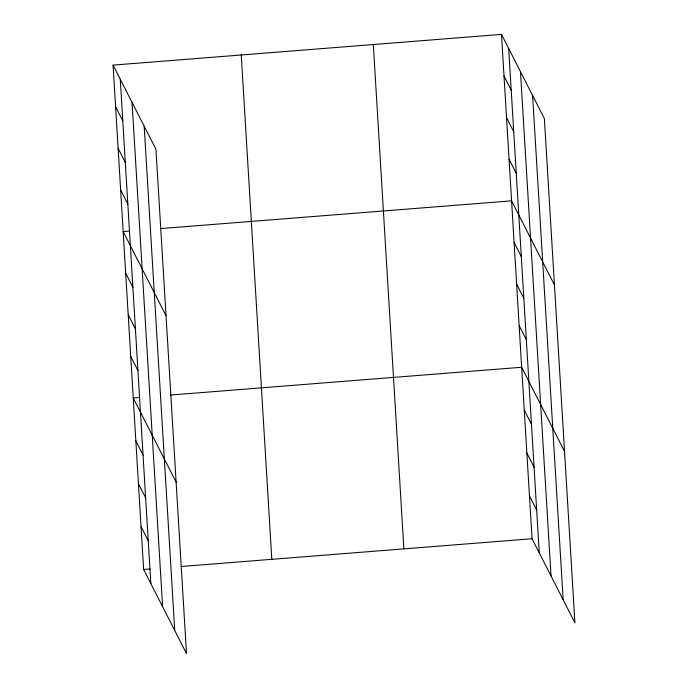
<?xml version="1.0" encoding="UTF-8"?>
<svg xmlns="http://www.w3.org/2000/svg" width="688" height="688" viewBox="0 0 688 688"><rect width="100%" height="100%" fill="white"/><g stroke="black" fill="none" stroke-linecap="round" stroke-linejoin="round"><path stroke-width="1.03" d="M113.073 65.119L155.944 149.262L186.508 653.6L143.637 569.458L113.073 65.119L501.492 34.4L544.363 118.542L574.927 622.881L532.056 538.738L501.492 34.4M129.568 231.048L123.161 231.555L166.032 315.689M160.545 228.597L511.58 200.836L554.451 284.97M139.655 397.475L133.248 397.982L176.119 482.125M170.633 395.032L521.667 367.263L564.538 451.405M143.637 569.458L150.044 568.959M181.021 566.508L532.056 538.738M504.012 76.007L511.218 90.145M506.531 117.614L513.738 131.752M509.06 159.22L516.258 173.359M514.099 242.443L521.306 256.581M516.619 284.049L523.826 298.188M519.148 325.656L526.346 339.795M524.265 410.134L531.463 424.272M526.862 453.005L534.069 467.143M529.459 495.876L536.666 510.006M115.593 106.726L122.799 120.864M118.112 148.333L125.319 162.471M120.632 189.948L127.839 204.078M125.68 273.162L132.887 287.3M128.2 314.769L135.407 328.907M130.72 356.375L137.927 370.514M135.846 440.853L143.044 454.992M138.443 483.724L145.65 497.863M141.04 526.595L148.247 540.734M532.589 95.434L563.162 599.781M520.463 71.638L551.036 575.976M508.69 48.538L539.263 552.877M373.309 44.539L403.882 548.878M241.247 54.98L271.82 559.327M144.17 126.162L174.743 630.5M132.044 102.357L162.609 606.696M120.271 79.258L150.844 583.596"/></g></svg>
